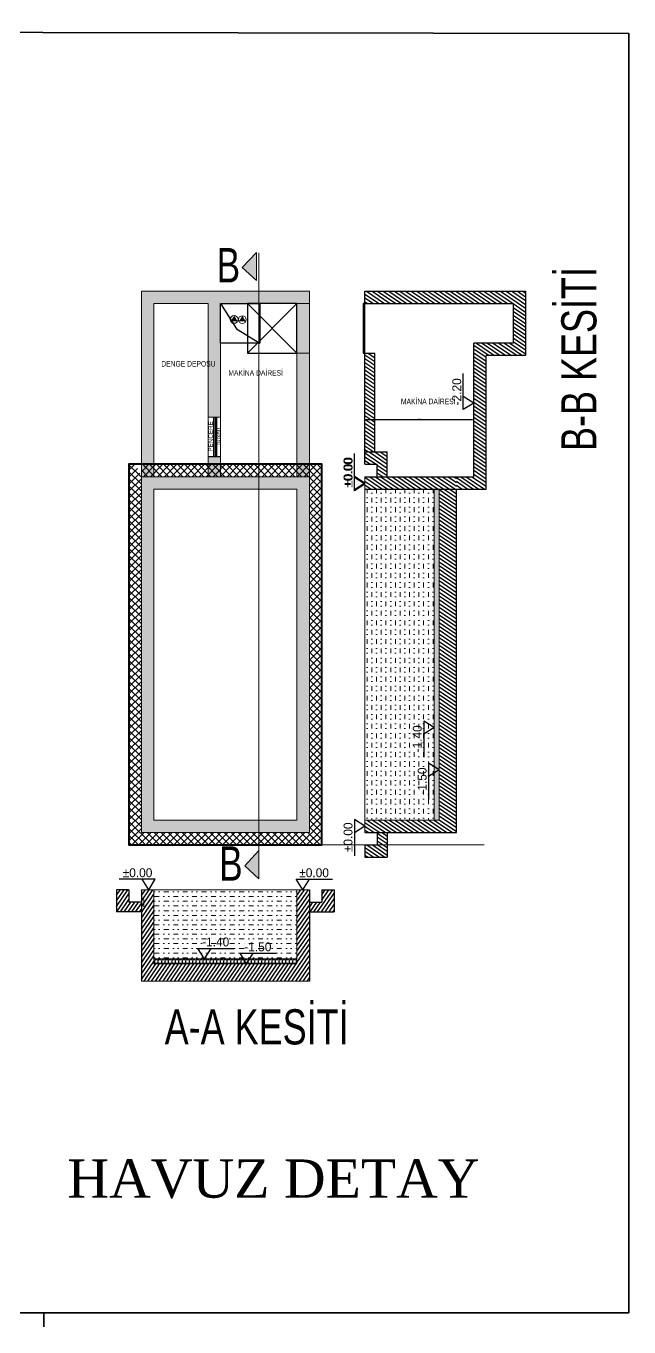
# Model space of a CAD drawing. Header units: millimetres. Extents: x 708 to 46452, y -4963 to 3960.
# Drawn here: x 45232 to 46452, y -4963 to -2332 of the extents above; entities that cross this region are included whole.
import ezdxf
from ezdxf.enums import TextEntityAlignment as Align

# ---------------------------------------------------------------- set-up
doc = ezdxf.new("R2010")
doc.units = ezdxf.units.MM
doc.linetypes.add('DUZ', pattern=[0])
for name, color, linetype, lineweight in [('20', 1, 'Continuous', 0), ('A-WALL', 113, 'Continuous', 18), ('G-0', 7, 'Continuous', 30), ('görünüş1', 251, 'Continuous', 35), ('H-Savak', 52, 'Continuous', 20), ('MERDİVEN GÖRÜNÜŞ', 171, 'Continuous', 30), ('SAVAK', 52, 'Continuous', 20), ('TEFRİŞ', 8, 'Continuous', 9), ('yal', 31, 'Continuous', 5), ('YAZI', 40, 'Continuous', 25), ('ölçü yatay', 150, 'DUZ', 18)]:
    doc.layers.add(name, color=color, linetype=linetype, lineweight=lineweight)
for name, color, linetype in [('DUVARTARAMA', 7, 'Continuous'), ('SIVA', 135, 'Continuous'), ('TEFRİŞ2', 2, 'Continuous')]:
    doc.layers.add(name, color=color, linetype=linetype)
doc.styles.add('MAHAL', font='swisscl.ttf', dxfattribs={"width": 0.6, "height": 40})
doc.styles.add('ROMANS', font='times.ttf')
doc.styles.get("Standard").update_dxf_attribs({"font": 'arial.ttf'})
doc.styles.add('STYLE1', font='times.ttf', dxfattribs={"width": 0.8, "height": 12.5})
doc.dimstyles.new('ISO-25', dxfattribs={"dimtxt": 2.5, "dimasz": 2.5, "dimexe": 1.25, "dimexo": 0.625, "dimtad": 1, "dimtxsty": 'Standard', "dimcen": 2.5, "dimadec": 0, "dimazin": 0, "dimtfac": 1, "dimtmove": 0, "dimatfit": 3, "dimfxl": 1, "dimarcsym": 0})
pattern_1 = [(145.85286, (44271.211, -14277.9835), (-3.5643826, -5.2552523), [])]
pattern_2 = [(55.85286, (34623.9865, -2431.6493), (-5.2552523, 3.5643826), [])]

# ---------------------------------------------------------------- blocks, each defined once
blk = doc.blocks.new('*D1788')
at = {"layer": 'Defpoints', "color": 0, "transparency": 16777216}
for p in [(46137.9, -3127.4), (45917.9, -3133.4), (46137.9, -3133.4)]:
    blk.add_point(p, dxfattribs=at)
at = {"layer": 'ölçü yatay', "color": 0, "lineweight": -2, "transparency": 16777216}
for p, q in [((45917.9, -3132.7), (45917.9, -3126.2)), ((45920.4, -3127.4), (46135.4, -3127.4)), ((46137.9, -3132.7), (46137.9, -3126.2))]:
    blk.add_line(p, q, dxfattribs=at)
at = {"layer": 'ölçü yatay', "color": 0, "transparency": 16777216}
for points in [[(45920.4, -3127), (45920.4, -3127.8), (45917.9, -3127.4)], [(46135.4, -3127), (46135.4, -3127.8), (46137.9, -3127.4)]]:
    blk.add_solid(points, dxfattribs=at)
at = {"layer": 'ölçü yatay', "color": 0, "transparency": 16777216, "insert": (46027.9, -3125.5), "char_height": 2.5, "attachment_point": 5}
blk.add_mtext('220', dxfattribs=at)

msp = doc.modelspace()

# ---------------------------------------------------------------- hatches: boundary and pattern name
h = msp.add_hatch()
h.set_pattern_fill('ANSI31', color=256, scale=2, angle=100.85286)
h.set_pattern_definition([(145.85286, (34530.098, -2416.1686), (-3.5643826, -5.2552523), [])])
h.paths.add_polyline_path([(46162.925, -2998.131), (46242.925, -2998.131), (46242.925, -2868.131), (45917.925, -2868.131), (45917.925, -2893.131), (46217.925, -2893.131), (46217.925, -2973.131), (46137.925, -2973.131), (46137.925, -3243.131), (46102.925, -3243.131), (46102.925, -3268.131), (46162.925, -3268.131)])
h.paths.add_polyline_path([(45937.925, -2993.131), (45917.925, -2993.131), (45917.925, -3193.131), (45937.925, -3193.131)], flags=17)
h = msp.add_hatch()
h.set_pattern_fill('ANSI31', color=256, scale=2, angle=100.85286)
h.set_pattern_definition(pattern_1)
h.paths.add_polyline_path([(45962.925, -3193.131), (45917.925, -3193.131), (45917.925, -3218.131), (45942.925, -3218.131), (45942.925, -3243.131), (45962.925, -3243.131)])
h = msp.add_hatch()
h.set_pattern_fill('ANSI31', color=256, scale=2, angle=100.85286)
h.set_pattern_definition([(145.85286, (60364.749, -8469.8404), (-3.5643826, -5.2552523), [])])
h.paths.add_polyline_path([(46102.925, -3962.892), (45917.925, -3962.892), (45917.925, -3937.892), (46067.925, -3937.892), (46067.925, -3268.131), (45917.925, -3268.131), (45917.925, -3243.131), (46102.925, -3243.131)])
h = msp.add_hatch()
h.set_pattern_fill('ANSI31', color=256, scale=2, angle=100.85286)
h.set_pattern_definition(pattern_1)
h.paths.add_polyline_path([(45962.925, -3962.892), (45942.925, -3962.892), (45942.925, -3987.892), (45917.925, -3987.892), (45917.925, -4012.892), (45962.925, -4012.892)])
h = msp.add_hatch()
h.set_pattern_fill('ANSI31', color=256, scale=2, angle=10.85286)
h.set_pattern_definition(pattern_2)
h.paths.add_polyline_path([(45465.358, -4123.363), (45465.358, -4103.363), (45440.358, -4103.363), (45440.358, -4078.363), (45415.358, -4078.363), (45415.358, -4123.363)])
h = msp.add_hatch()
h.set_pattern_fill('ANSI31', color=256, scale=2, angle=10.85286)
h.set_pattern_definition([(55.85286, (40432.1296, -18525.187), (-5.2552523, 3.5643826), [])])
h.paths.add_polyline_path([(45805.357, -4263.363), (45805.357, -4078.363), (45780.357, -4078.363), (45780.357, -4228.363), (45490.358, -4228.363), (45490.358, -4078.363), (45465.358, -4078.363), (45465.358, -4263.363)])
h = msp.add_hatch()
h.set_pattern_fill('ANSI31', color=256, scale=2, angle=10.85286)
h.set_pattern_definition(pattern_2)
h.paths.add_polyline_path([(45855.357, -4123.363), (45855.357, -4078.363), (45830.357, -4078.363), (45830.357, -4103.363), (45805.357, -4103.363), (45805.357, -4123.363)])
at = {"layer": 'DUVARTARAMA'}
h = msp.add_hatch(dxfattribs=at)
h.set_pattern_fill('ANGLE', color=0)
h.set_pattern_definition([(0, (34623.9865, -2416.169), (0, 6.985), [5.08, -1.905]), (90, (34623.9865, -2416.169), (-6.985, 4e-16), [5.08, -1.905])])
h.paths.add_polyline_path([(45490.358, -2893.131), (45600.358, -2893.131), (45600.358, -3123.041), (45625.358, -3123.041), (45625.358, -2973.089), (45625.316, -2973.089), (45625.358, -2893.086), (45625.36, -2893.089), (45680.357, -2893.118), (45680.357, -2893.078), (45780.357, -2893.131), (45780.357, -3218.131), (45805.357, -3218.131), (45805.357, -2868.131), (45465.358, -2868.131), (45465.358, -3218.131), (45490.358, -3218.131)])
h.paths.add_polyline_path([(45465.358, -3218.131), (45465.358, -3243.131), (45490.358, -3243.131), (45490.358, -3218.131)])
h.paths.add_polyline_path([(45600.358, -3218.131), (45600.358, -3243.131), (45625.358, -3243.131), (45625.358, -3218.131)])
h.paths.add_polyline_path([(45625.358, -3218.131), (45625.358, -3203.041), (45600.358, -3203.032), (45600.358, -3218.131)], flags=17)
h.paths.add_polyline_path([(45805.357, -3243.131), (45805.357, -3218.131), (45780.357, -3218.131), (45780.357, -3243.131)])
h = msp.add_hatch(dxfattribs=at)
h.set_pattern_fill('ANGLE', color=0, angle=35.593117)
h.set_pattern_definition([(35.59312, (35749.241, -9015.095), (-4.0654467, 5.6799972), [5.08, -1.905]), (125.59312, (35749.241, -9015.095), (-5.6799972, -4.0654467), [5.08, -1.905])])
h.paths.add_polyline_path([(45465.358, -3962.892), (45805.357, -3962.893), (45805.357, -3243.131), (45465.358, -3243.131)])
edge = h.paths.add_edge_path(flags=16)
edge.add_line((45780.357, -3937.892), (45490.358, -3937.892))
edge.add_line((45490.358, -3937.892), (45490.358, -3268.131))
edge.add_line((45490.358, -3268.131), (45780.357, -3268.131))
edge.add_line((45780.357, -3268.131), (45780.357, -3937.892))
edge.add_line((45780.357, -3937.892), (45663.858, -3937.892))
h = msp.add_hatch(dxfattribs=at)
h.set_pattern_fill('ANGLE', color=0, angle=90)
h.set_pattern_definition([(90, (44271.211, -14277.9835), (-6.985, 4e-16), [5.08, -1.905]), (180, (44271.211, -14277.9835), (-9e-16, -6.985), [5.08, -1.905])])
h.paths.add_polyline_path([(46067.925, -3937.892), (46067.925, -3268.131), (46057.925, -3268.131), (46057.925, -3937.892)])
h = msp.add_hatch(dxfattribs=at)
h.set_pattern_fill('ANGLE', color=0)
h.set_pattern_definition([(0, (34623.9865, -2431.649), (0, 6.985), [5.08, -1.905]), (90, (34623.9865, -2431.649), (-6.985, 4e-16), [5.08, -1.905])])
h.paths.add_polyline_path([(45780.357, -4228.363), (45490.358, -4228.363), (45490.358, -4218.363), (45780.357, -4218.363)])
at = {"layer": 'G-0', "lineweight": 18}
h = msp.add_hatch(dxfattribs=at)
h.set_pattern_fill('MUDST', color=5, scale=1.5, angle=450)
h.set_pattern_definition([(90, (84346.186, 7620.114), (-9.525, 19.05), [9.525, -9.525, 0, -9.525, 0, -9.525])])
h.paths.add_polyline_path([(46057.925, -3937.892), (45917.925, -3937.892), (45917.952, -3268.131), (46057.952, -3268.131)])
h = msp.add_hatch(dxfattribs=at)
h.set_pattern_fill('MUDST', color=5, scale=1.5, angle=360)
h.set_pattern_definition([(360, (56522.084, -42506.624), (19.05, 9.525), [9.525, -9.525, 0, -9.525, 0, -9.525])])
h.paths.add_polyline_path([(45780.357, -4218.363), (45780.357, -4078.363), (45490.433, -4078.39), (45490.433, -4218.39)])
at = {"layer": 'H-Savak', "lineweight": 0, "transparency": 33554498}
h = msp.add_hatch(dxfattribs=at)
h.set_pattern_fill('ANSI37', color=256, scale=80, angle=-180)
h.set_pattern_definition([(225, (43904.31, -10210.598), (7.071068, -7.071068), []), (315, (43904.31, -10210.598), (7.071068, 7.071068), [])])
edge = h.paths.add_edge_path()
edge.add_line((45440.358, -3218.131), (45465.358, -3218.131))
edge.add_line((45465.358, -3218.131), (45465.358, -3962.892))
edge.add_line((45465.358, -3962.892), (45830.357, -3962.892))
edge.add_line((45805.357, -3962.892), (45805.357, -3243.131))
edge.add_line((45805.357, -3243.131), (45465.783, -3243.131))
edge.add_line((45465.783, -3243.131), (45452.945, -3218.131))
edge.add_line((45452.945, -3218.131), (45830.357, -3218.131))
edge.add_line((45830.357, -3218.131), (45830.357, -3987.892))
edge.add_line((45830.357, -3987.892), (45440.358, -3987.892))
edge.add_line((45440.358, -3987.892), (45440.358, -3218.131))
at = {"layer": 'TEFRİŞ2'}
for points in [[(45653.34, -2917.279), (45659.963, -2928.966), (45646.177, -2928.643)], [(45669.994, -2917.668), (45676.617, -2929.355), (45662.831, -2929.033)]]:
    msp.add_hatch(color=256, dxfattribs=at).paths.add_polyline_path(points)
at = {"layer": 'yal'}
h = msp.add_hatch(color=256, dxfattribs=at)
h.dxf.hatch_style = 1
h.paths.add_polyline_path([(45698.138, -2846.137), (45698.138, -2789.469), (45669.729, -2820.085)])
h = msp.add_hatch(color=256, dxfattribs=at)
h.dxf.hatch_style = 1
h.paths.add_polyline_path([(45703.208, -4056.108), (45703.208, -3999.441), (45674.798, -4030.056)])

# ---------------------------------------------------------------- linework, layer by layer
for p, q in [((45917.925, -2868.131), (46242.925, -2868.131)), ((45917.925, -3193.131), (45917.925, -2868.131)), ((45917.925, -2893.131), (46217.925, -2893.131)), ((46137.925, -2893.131), (46217.925, -2893.131)), ((46217.925, -2893.131), (46217.925, -2973.131)), ((46242.925, -2868.131), (46242.925, -2998.131)), ((46137.925, -3243.131), (46137.925, -2973.131)), ((46217.925, -2973.131), (46137.925, -2973.131)), ((45917.925, -2993.131), (45937.925, -2993.131)), ((45937.925, -3193.131), (45937.925, -2993.131)), ((46162.925, -3268.131), (46162.925, -2998.131)), ((46242.925, -2998.131), (46162.925, -2998.131)), ((45917.925, -3218.131), (45917.925, -3193.131)), ((45917.925, -3193.131), (45962.925, -3193.131)), ((45962.925, -3243.131), (45962.925, -3193.131)), ((45917.925, -3218.131), (45942.925, -3218.131)), ((45942.925, -3243.131), (45942.925, -3218.131)), ((45917.925, -3243.131), (46102.925, -3243.131)), ((45917.925, -3243.131), (46137.925, -3243.131)), ((45917.925, -3268.131), (46162.925, -3268.131)), ((46102.925, -3962.892), (46102.925, -3268.131)), ((45917.925, -3962.892), (46102.925, -3962.892)), ((45942.925, -3962.892), (45942.925, -3987.892)), ((45962.925, -3962.892), (45962.925, -4012.892)), ((45917.925, -3987.892), (45917.925, -4012.892)), ((45917.925, -3987.892), (45942.925, -3987.892)), ((45917.925, -4012.892), (45962.925, -4012.892)), ((45440.358, -4078.363), (45415.358, -4078.363)), ((45415.358, -4078.363), (45415.358, -4123.363)), ((45440.358, -4078.363), (45440.358, -4103.363)), ((45465.358, -4103.363), (45440.358, -4103.363)), ((45465.358, -4078.363), (45465.358, -4263.363)), ((45805.357, -4078.363), (45805.357, -4263.363)), ((45805.357, -4103.363), (45830.357, -4103.363)), ((45830.357, -4078.363), (45855.357, -4078.363)), ((45830.357, -4078.363), (45830.357, -4103.363)), ((45855.357, -4078.363), (45855.357, -4123.363)), ((45465.358, -4123.363), (45415.358, -4123.363)), ((45805.357, -4123.363), (45855.357, -4123.363))]:
    msp.add_line(p, q)
msp.add_lwpolyline([(45917.925, -2893.131), (45914.388, -2893.131), (45914.388, -2993.131), (45917.925, -2993.131)], close=True)
at = {"layer": '20'}
msp.add_lwpolyline([(45465.358, -3962.892), (45805.357, -3962.893), (45805.357, -3243.131), (45465.358, -3243.131), (45465.358, -3962.892)], dxfattribs=at)
msp.add_lwpolyline([(45465.358, -3962.892), (45805.357, -3962.893), (45805.357, -3243.131), (45465.358, -3243.131), (45465.358, -3962.892)], dxfattribs=at)
at = {"layer": 'A-WALL', "lineweight": 0}
msp.add_lwpolyline([(45780.357, -3937.892), (45490.358, -3937.892), (45490.358, -3268.131), (45780.357, -3268.131), (45780.357, -3937.892), (45663.858, -3937.892)], dxfattribs=at)
msp.add_lwpolyline([(45780.357, -3937.892), (45490.358, -3937.892), (45490.358, -3268.131), (45780.357, -3268.131), (45780.357, -3937.892), (45663.858, -3937.892)], dxfattribs=at)
at = {"layer": 'G-0', "color": 212, "linetype": 'Continuous'}
for p, q in [((46116.712, -3107.514), (46116.712, -3034.206)), ((46137.925, -3094.219), (46116.712, -3080.924)), ((46137.925, -3094.219), (46116.712, -3107.514)), ((45896.712, -3269.536), (45896.712, -3196.227)), ((45896.712, -3271.426), (45896.712, -3198.117)), ((45917.925, -3256.241), (45896.712, -3242.945)), ((45917.925, -3258.131), (45896.712, -3244.836)), ((45917.925, -3256.241), (45896.712, -3269.536)), ((45917.925, -3258.131), (45896.712, -3271.426)), ((46057.925, -3750.677), (46036.712, -3737.382)), ((46036.712, -3737.382), (46036.712, -3810.691)), ((46057.925, -3750.677), (46036.712, -3763.973)), ((46067.862, -3835.97), (46046.649, -3822.675)), ((46046.649, -3822.675), (46046.649, -3895.983)), ((46067.862, -3835.97), (46046.649, -3849.265)), ((45917.925, -3949.782), (45896.712, -3936.487)), ((45896.712, -3936.487), (45896.712, -4009.796)), ((45917.925, -3949.782), (45896.712, -3963.078)), ((45493.654, -4057.15), (45420.345, -4057.15)), ((45480.358, -4078.363), (45467.063, -4057.15)), ((45480.358, -4078.363), (45493.654, -4057.15)), ((45792.248, -4078.363), (45778.952, -4057.15)), ((45778.952, -4057.15), (45852.261, -4057.15)), ((45792.248, -4078.363), (45805.543, -4057.15)), ((45593.143, -4218.363), (45579.847, -4197.15)), ((45579.847, -4197.15), (45653.156, -4197.15)), ((45593.143, -4218.363), (45606.438, -4197.15)), ((45678.435, -4228.301), (45665.14, -4207.088)), ((45665.14, -4207.088), (45738.448, -4207.088)), ((45678.435, -4228.301), (45691.73, -4207.088))]:
    msp.add_line(p, q, dxfattribs=at)
at = {"layer": 'G-0', "color": 5, "lineweight": 18}
for p, q in [((45917.925, -3268.131), (45917.925, -3937.892)), ((45490.358, -4078.363), (45780.357, -4078.363))]:
    msp.add_line(p, q, dxfattribs=at)
at = {"layer": 'görünüş1'}
msp.add_line((45267.831, -4934.354), (45267.831, -4962.782), dxfattribs=at)
msp.add_lwpolyline([(46452.231, -4934.354), (37756.546, -4934.354), (37756.487, -2331.683), (46452.171, -2347.088)], close=True, dxfattribs=at)
at = {"layer": 'MERDİVEN GÖRÜNÜŞ'}
for p, q in [((45625.361, -2893.09), (45657.93, -2944.389)), ((45780.357, -2893.131), (45680.304, -2993.078)), ((45680.357, -2893.131), (45780.304, -2993.131)), ((45657.927, -2944.387), (45705.316, -2973.131))]:
    msp.add_line(p, q, dxfattribs=at)
for points in [[(45625.358, -2893.089), (45705.358, -2893.131), (45705.316, -2973.131), (45625.316, -2973.089)], [(45780.357, -2893.131), (45680.357, -2893.078), (45680.304, -2993.078), (45780.304, -2993.131)]]:
    msp.add_lwpolyline(points, close=True, dxfattribs=at)
at = {"layer": 'SAVAK', "lineweight": 40}
msp.add_lwpolyline([(45830.357, -3987.892), (45830.357, -3218.131), (45440.358, -3218.131), (45440.358, -3987.892)], close=True, dxfattribs=at)
msp.add_lwpolyline([(45466.841, -3987.892), (45830.357, -3987.892), (45830.357, -3218.131), (45464.332, -3218.131)], dxfattribs=at)
at = {"layer": 'SIVA'}
for p, q in [((45612.358, -3203.036), (45612.388, -3123.036)), ((45615.358, -3203.037), (45615.388, -3123.037)), ((45618.358, -3203.038), (45618.388, -3123.038)), ((45625.358, -3203.041), (45600.358, -3203.032))]:
    msp.add_line(p, q, dxfattribs=at)
at = {"layer": 'TEFRİŞ', "linetype": 'Continuous'}
for centre in [(45653.157, -2925.103), (45669.811, -2925.492)]:
    msp.add_circle(centre, 7.826, dxfattribs=at)
at = {"layer": 'yal'}
for p, q in [((45703.208, -2790.228), (45703.208, -4054.675)), ((45917.925, -3218.131), (45942.925, -3218.131)), ((45917.925, -3268.131), (45917.925, -3243.131)), ((45917.925, -3268.131), (45917.925, -3243.131)), ((46067.925, -3937.892), (46067.925, -3647.893)), ((45917.925, -3937.892), (46067.925, -3937.892)), ((45917.925, -3937.892), (45917.925, -3962.892)), ((45917.925, -3987.892), (45942.925, -3987.892)), ((45440.358, -4078.363), (45440.358, -4103.363)), ((45465.358, -4078.363), (45465.358, -4263.363)), ((45490.358, -4078.363), (45465.358, -4078.363)), ((45470.358, -4098.363), (45470.358, -4113.363)), ((45490.358, -4078.363), (45490.358, -4228.363)), ((45780.357, -4078.363), (45780.357, -4228.363)), ((45780.357, -4078.363), (45805.357, -4078.363)), ((45830.357, -4078.363), (45830.357, -4103.363)), ((45780.357, -4228.363), (45490.358, -4228.363)), ((45805.357, -4263.363), (45465.358, -4263.363))]:
    msp.add_line(p, q, dxfattribs=at)
at = {"layer": 'yal', "elevation": 0}
msp.add_lwpolyline([(45669.729, -2820.085), (45698.138, -2789.469), (45698.138, -2846.137)], close=True, dxfattribs=at)
at = {"layer": 'yal'}
msp.add_lwpolyline([(45674.798, -4030.056), (45703.208, -3999.441), (45703.208, -4056.108)], close=True, dxfattribs=at)
at = {"layer": 'ölçü yatay'}
for p, q in [((45465.358, -3243.131), (45465.358, -2868.131)), ((45805.357, -2868.131), (45465.358, -2868.131)), ((45490.358, -3243.131), (45490.358, -2893.131)), ((45600.358, -2893.131), (45490.358, -2893.131)), ((45600.358, -3243.131), (45600.358, -2893.131)), ((45625.358, -3243.131), (45625.358, -2893.131)), ((45780.357, -2893.131), (45625.358, -2893.131)), ((45776.692, -2868.131), (45805.357, -2868.131)), ((45780.357, -3243.131), (45780.357, -2893.131)), ((45780.357, -2893.131), (45805.357, -2893.131)), ((45805.357, -3243.131), (45805.357, -2868.131)), ((45780.304, -2993.131), (45805.357, -2993.131)), ((45600.358, -3123.041), (45625.358, -3123.041)), ((45805.357, -3243.131), (45465.358, -3243.131)), ((46057.925, -3647.893), (46057.925, -3937.892)), ((46067.925, -3647.893), (46067.925, -3937.892)), ((45830.357, -3987.892), (46158.834, -3987.892)), ((45490.358, -4218.363), (45780.357, -4218.363)), ((45490.358, -4228.363), (45780.357, -4228.363))]:
    msp.add_line(p, q, dxfattribs=at)
for points in [[(46067.925, -3937.892), (46067.925, -3268.131), (46057.925, -3268.131), (46057.925, -3937.892)], [(45780.357, -4228.363), (45490.358, -4228.363), (45490.358, -4218.363), (45780.357, -4218.363)]]:
    msp.add_lwpolyline(points, close=True, dxfattribs=at)

# ---------------------------------------------------------------- texts
at = {"width": 0.7}
for s, p in [('DENGE DEPOSU', (45505.771, -3020.395)), ('MAKİNA DAİRESİ', (45641.521, -3038.946, 0)), ('MAKİNA DAİRESİ', (45990.65, -3096.56, 0))]:
    msp.add_text(s, height=11.15858, rotation=0.030644, dxfattribs=at).set_placement(p)
for s, p in [('PENCERE', (45610.184, -3192.449, 0)), ('50x80', (45625.415, -3178.835, 0))]:
    msp.add_text(s, height=9.1131, rotation=89.979062).set_placement(p)
at = {"layer": 'G-0', "color": 212, "linetype": 'Continuous', "insert": (46103.776, -3071.525), "char_height": 18, "attachment_point": 5, "rotation": 90, "style": 'ROMANS'}
msp.add_mtext('{\\fBradley Hand ITC|b0|i0|c0|p66;-2.20}', dxfattribs=at)
at = {"layer": 'G-0', "color": 6, "char_height": 18, "attachment_point": 5, "rotation": 90, "style": 'ROMANS'}
for s, insert in [('{\\fBradley Hand ITC|b0|i0|c0|p66;%%P0.00}', (45883.776, -3233.547)), ('{\\fBradley Hand ITC|b0|i0|c0|p66;%%P0.00}', (45883.776, -3235.437)), ('{\\fBradley Hand ITC|b0|i0|c0|p66;-1.40}', (46023.776, -3773.371)), ('{\\fBradley Hand ITC|b0|i0|c0|p66;-1.50}', (46033.713, -3858.664)), ('{\\fBradley Hand ITC|b0|i0|c0|p66;%%P0.00}', (45883.776, -3972.476))]:
    msp.add_mtext(s, dxfattribs=dict(at, insert=insert))
at = {"layer": 'G-0', "color": 6, "char_height": 18, "attachment_point": 5, "style": 'ROMANS'}
for s, insert in [('{\\fBradley Hand ITC|b0|i0|c0|p66;%%P0.00}', (45457.664, -4044.214)), ('{\\fBradley Hand ITC|b0|i0|c0|p66;%%P0.00}', (45814.942, -4044.214)), ('{\\fBradley Hand ITC|b0|i0|c0|p66;-1.40}', (45615.837, -4184.214)), ('{\\fBradley Hand ITC|b0|i0|c0|p66;-1.50}', (45701.129, -4194.152))]:
    msp.add_mtext(s, dxfattribs=dict(at, insert=insert))
at = {"layer": 'yal', "style": 'MAHAL'}
for s, height, rotation, p in [('B', 69.474, 0.025815, (45617.758, -2850.187, 0)), ('B-B KESİTİ', 71.0355, 89.974185, (46386.166, -3191.374)), ('B', 69.474, 0.025815, (45622.827, -4060.159)), ('A-A KESİTİ', 71.0355, 359.974185, (45512.572, -4391.233))]:
    msp.add_text(s, height=height, rotation=rotation, dxfattribs=at).set_placement(p)
at = {"layer": 'YAZI', "linetype": 'Continuous', "style": 'STYLE1'}
msp.add_text('HAVUZ DETAY', height=77.3545, dxfattribs=at).set_placement((45732.738, -4662.65), align=Align.MIDDLE_CENTER)

# ---------------------------------------------------------------- dimensions: what is measured, and where the dimension line sits
at = {"layer": 'ölçü yatay'}
dim = msp.add_aligned_dim(p1=(45917.925, -3133.351), p2=(46137.925, -3133.351), distance=5.918, dimstyle='ISO-25', dxfattribs=at)
dim.commit()
dim.dimension.update_dxf_attribs({"geometry": '*D1788', "text_midpoint": (46027.925, -3125.532)})

doc.saveas('drawing.dxf')
